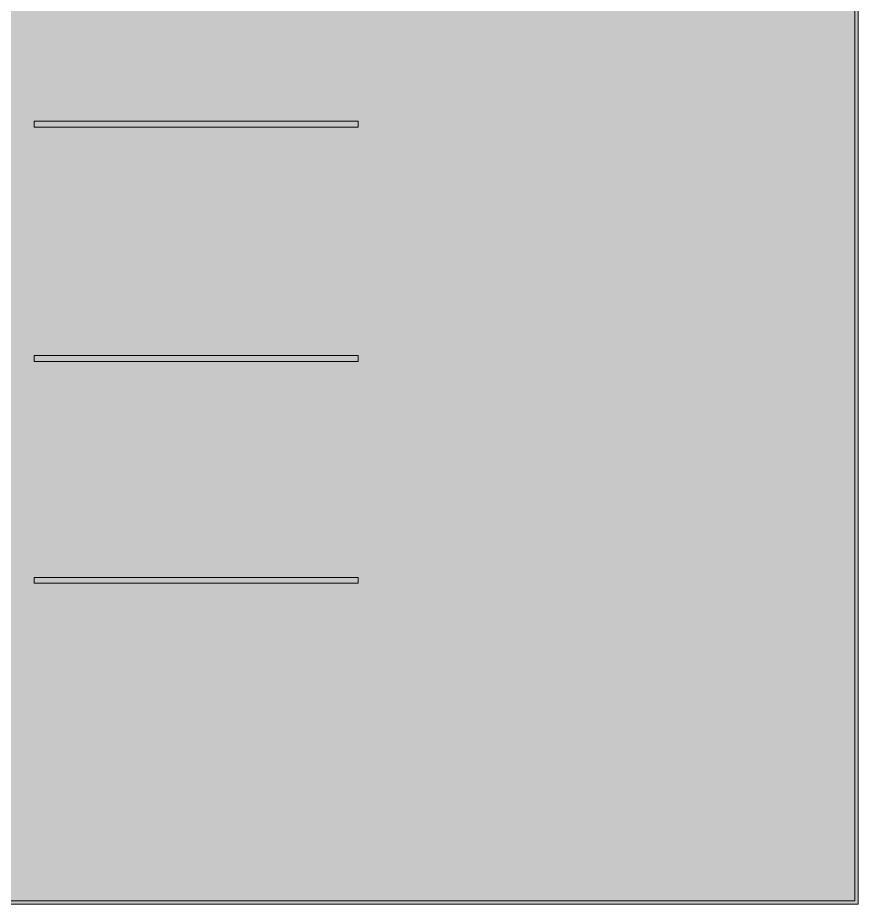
# Model space of a CAD drawing. Header units: centimetres. Extents: x -162 to 162, y -134 to 134.
# Drawn here: x 113.89 to 135.49, y 28.74 to 51.53 of the extents above; entities that cross this region are included whole.
import ezdxf

# ---------------------------------------------------------------- set-up
doc = ezdxf.new("R2010")
doc.units = ezdxf.units.CM
doc.header["$MEASUREMENT"] = 0
doc.layers.add('GUIDE', color=7, linetype='Continuous')

msp = doc.modelspace()

# ---------------------------------------------------------------- hatches: boundary and pattern name
at = {"layer": 'GUIDE', "true_color": 0xffffff}
h = msp.add_hatch(color=7, dxfattribs=at)
edge = h.paths.add_edge_path(flags=0)
edge.add_spline(control_points=[(135.49379, 28.74458), (135.49379, 28.74458), (61.48599, 28.74458), (61.48599, 28.74458), (61.48599, 28.74458), (61.48599, 28.74458), (61.48599, 28.74458), (61.48599, 28.74458), (61.48599, 91.18583), (61.48599, 91.18583), (61.48599, 91.18583), (61.48599, 91.18583), (61.48599, 91.18583), (61.48599, 91.18583), (135.49379, 91.18583), (135.49379, 91.18583), (135.49379, 91.18583), (135.49379, 91.18583), (135.49379, 91.18583), (135.49379, 91.18583), (135.49379, 28.74458), (135.49379, 28.74458)], knot_values=[0, 0, 0, 0, 0.14285714, 0.14285714, 0.14285714, 0.28571429, 0.28571429, 0.28571429, 0.42857143, 0.42857143, 0.42857143, 0.57142857, 0.57142857, 0.57142857, 0.71428571, 0.71428571, 0.71428571, 0.85714286, 0.85714286, 0.85714286, 1, 1, 1, 1], degree=3, periodic=1)
h = msp.add_hatch(color=7, dxfattribs=at)
edge = h.paths.add_edge_path(flags=0)
edge.add_spline(control_points=[(61.5756, 28.83419), (61.5756, 28.83419), (135.40419, 28.83419), (135.40419, 28.83419), (135.40419, 28.83419), (135.40419, 28.83419), (135.40419, 28.83419), (135.40419, 28.83419), (135.40419, 91.09622), (135.40419, 91.09622), (135.40419, 91.09622), (135.40419, 91.09622), (135.40419, 91.09622), (135.40419, 91.09622), (61.5756, 91.09622), (61.5756, 91.09622), (61.5756, 91.09622), (61.5756, 91.09622), (61.5756, 91.09622), (61.5756, 91.09622), (61.5756, 28.83419), (61.5756, 28.83419)], knot_values=[0, 0, 0, 0, 0.14285714, 0.14285714, 0.14285714, 0.28571429, 0.28571429, 0.28571429, 0.42857143, 0.42857143, 0.42857143, 0.57142857, 0.57142857, 0.57142857, 0.71428571, 0.71428571, 0.71428571, 0.85714286, 0.85714286, 0.85714286, 1, 1, 1, 1], degree=3, periodic=1)
h = msp.add_hatch(color=7, dxfattribs=at)
edge = h.paths.add_edge_path(flags=0)
edge.add_spline(control_points=[(122.64248, 48.7193), (122.64248, 48.7193), (114.31424, 48.7193), (114.31424, 48.7193), (114.31424, 48.7193), (114.31424, 48.7193), (114.31424, 48.7193), (114.31424, 48.7193), (114.31424, 48.87174), (114.31424, 48.87174), (114.31424, 48.87174), (114.31424, 48.87174), (114.31424, 48.87174), (114.31424, 48.87174), (122.64248, 48.87174), (122.64248, 48.87174), (122.64248, 48.87174), (122.64248, 48.87174), (122.64248, 48.87174), (122.64248, 48.87174), (122.64248, 48.7193), (122.64248, 48.7193)], knot_values=[0, 0, 0, 0, 0.14285714, 0.14285714, 0.14285714, 0.28571429, 0.28571429, 0.28571429, 0.42857143, 0.42857143, 0.42857143, 0.57142857, 0.57142857, 0.57142857, 0.71428571, 0.71428571, 0.71428571, 0.85714286, 0.85714286, 0.85714286, 1, 1, 1, 1], degree=3, periodic=1)
at = {"layer": 'GUIDE', "true_color": 0x00ffff}
h = msp.add_hatch(color=4, dxfattribs=at)
edge = h.paths.add_edge_path(flags=0)
edge.add_spline(control_points=[(122.64248, 42.69225), (122.64248, 42.69225), (114.31424, 42.69225), (114.31424, 42.69225), (114.31424, 42.69225), (114.31424, 42.69225), (114.31424, 42.69225), (114.31424, 42.69225), (114.31424, 42.84468), (114.31424, 42.84468), (114.31424, 42.84468), (114.31424, 42.84468), (114.31424, 42.84468), (114.31424, 42.84468), (122.64248, 42.84468), (122.64248, 42.84468), (122.64248, 42.84468), (122.64248, 42.84468), (122.64248, 42.84468), (122.64248, 42.84468), (122.64248, 42.69225), (122.64248, 42.69225)], knot_values=[0, 0, 0, 0, 0.14285714, 0.14285714, 0.14285714, 0.28571429, 0.28571429, 0.28571429, 0.42857143, 0.42857143, 0.42857143, 0.57142857, 0.57142857, 0.57142857, 0.71428571, 0.71428571, 0.71428571, 0.85714286, 0.85714286, 0.85714286, 1, 1, 1, 1], degree=3, periodic=1)
at = {"layer": 'GUIDE', "true_color": 0xffff00}
h = msp.add_hatch(color=2, dxfattribs=at)
edge = h.paths.add_edge_path(flags=0)
edge.add_spline(control_points=[(122.64248, 36.993), (122.64248, 36.993), (114.31424, 36.993), (114.31424, 36.993), (114.31424, 36.993), (114.31424, 36.993), (114.31424, 36.993), (114.31424, 36.993), (114.31424, 37.14543), (114.31424, 37.14543), (114.31424, 37.14543), (114.31424, 37.14543), (114.31424, 37.14543), (114.31424, 37.14543), (122.64248, 37.14543), (122.64248, 37.14543), (122.64248, 37.14543), (122.64248, 37.14543), (122.64248, 37.14543), (122.64248, 37.14543), (122.64248, 36.993), (122.64248, 36.993)], knot_values=[0, 0, 0, 0, 0.14285714, 0.14285714, 0.14285714, 0.28571429, 0.28571429, 0.28571429, 0.42857143, 0.42857143, 0.42857143, 0.57142857, 0.57142857, 0.57142857, 0.71428571, 0.71428571, 0.71428571, 0.85714286, 0.85714286, 0.85714286, 1, 1, 1, 1], degree=3, periodic=1)

# ---------------------------------------------------------------- linework, layer by layer
at = {"layer": 'GUIDE', "lineweight": 9}
for points, knots in [([(135.49379, 28.74458), (135.49379, 28.74458), (61.48599, 28.74458), (61.48599, 28.74458), (61.48599, 28.74458), (61.48599, 91.18583), (61.48599, 91.18583), (61.48599, 91.18583), (135.49379, 91.18583), (135.49379, 91.18583), (135.49379, 91.18583), (135.49379, 28.74458), (135.49379, 28.74458)], [0, 0, 0, 0, 0.25, 0.25, 0.25, 0.5, 0.5, 0.5, 0.75, 0.75, 0.75, 1, 1, 1, 1]), ([(135.49379, 28.74458), (135.49379, 28.74458), (61.48599, 28.74458), (61.48599, 28.74458), (61.48599, 28.74458), (61.48599, 28.74458), (61.48599, 28.74458), (61.48599, 28.74458), (61.48599, 91.18583), (61.48599, 91.18583), (61.48599, 91.18583), (61.48599, 91.18583), (61.48599, 91.18583), (61.48599, 91.18583), (135.49379, 91.18583), (135.49379, 91.18583), (135.49379, 91.18583), (135.49379, 91.18583), (135.49379, 91.18583), (135.49379, 91.18583), (135.49379, 28.74458), (135.49379, 28.74458)], [0, 0, 0, 0, 0.14285714, 0.14285714, 0.14285714, 0.28571429, 0.28571429, 0.28571429, 0.42857143, 0.42857143, 0.42857143, 0.57142857, 0.57142857, 0.57142857, 0.71428571, 0.71428571, 0.71428571, 0.85714286, 0.85714286, 0.85714286, 1, 1, 1, 1]), ([(61.5756, 28.83419), (61.5756, 28.83419), (135.40419, 28.83419), (135.40419, 28.83419), (135.40419, 28.83419), (135.40419, 91.09622), (135.40419, 91.09622), (135.40419, 91.09622), (61.5756, 91.09622), (61.5756, 91.09622), (61.5756, 91.09622), (61.5756, 28.83419), (61.5756, 28.83419)], [0, 0, 0, 0, 0.25, 0.25, 0.25, 0.5, 0.5, 0.5, 0.75, 0.75, 0.75, 1, 1, 1, 1]), ([(61.5756, 28.83419), (61.5756, 28.83419), (135.40419, 28.83419), (135.40419, 28.83419), (135.40419, 28.83419), (135.40419, 28.83419), (135.40419, 28.83419), (135.40419, 28.83419), (135.40419, 91.09622), (135.40419, 91.09622), (135.40419, 91.09622), (135.40419, 91.09622), (135.40419, 91.09622), (135.40419, 91.09622), (61.5756, 91.09622), (61.5756, 91.09622), (61.5756, 91.09622), (61.5756, 91.09622), (61.5756, 91.09622), (61.5756, 91.09622), (61.5756, 28.83419), (61.5756, 28.83419)], [0, 0, 0, 0, 0.14285714, 0.14285714, 0.14285714, 0.28571429, 0.28571429, 0.28571429, 0.42857143, 0.42857143, 0.42857143, 0.57142857, 0.57142857, 0.57142857, 0.71428571, 0.71428571, 0.71428571, 0.85714286, 0.85714286, 0.85714286, 1, 1, 1, 1]), ([(122.64248, 48.7193), (122.64248, 48.7193), (114.31424, 48.7193), (114.31424, 48.7193), (114.31424, 48.7193), (114.31424, 48.87174), (114.31424, 48.87174), (114.31424, 48.87174), (122.64248, 48.87174), (122.64248, 48.87174), (122.64248, 48.87174), (122.64248, 48.7193), (122.64248, 48.7193)], [0, 0, 0, 0, 0.25, 0.25, 0.25, 0.5, 0.5, 0.5, 0.75, 0.75, 0.75, 1, 1, 1, 1]), ([(122.64248, 48.7193), (122.64248, 48.7193), (114.31424, 48.7193), (114.31424, 48.7193), (114.31424, 48.7193), (114.31424, 48.7193), (114.31424, 48.7193), (114.31424, 48.7193), (114.31424, 48.87174), (114.31424, 48.87174), (114.31424, 48.87174), (114.31424, 48.87174), (114.31424, 48.87174), (114.31424, 48.87174), (122.64248, 48.87174), (122.64248, 48.87174), (122.64248, 48.87174), (122.64248, 48.87174), (122.64248, 48.87174), (122.64248, 48.87174), (122.64248, 48.7193), (122.64248, 48.7193)], [0, 0, 0, 0, 0.14285714, 0.14285714, 0.14285714, 0.28571429, 0.28571429, 0.28571429, 0.42857143, 0.42857143, 0.42857143, 0.57142857, 0.57142857, 0.57142857, 0.71428571, 0.71428571, 0.71428571, 0.85714286, 0.85714286, 0.85714286, 1, 1, 1, 1]), ([(122.64248, 42.69225), (122.64248, 42.69225), (114.31424, 42.69225), (114.31424, 42.69225), (114.31424, 42.69225), (114.31424, 42.84468), (114.31424, 42.84468), (114.31424, 42.84468), (122.64248, 42.84468), (122.64248, 42.84468), (122.64248, 42.84468), (122.64248, 42.69225), (122.64248, 42.69225)], [0, 0, 0, 0, 0.25, 0.25, 0.25, 0.5, 0.5, 0.5, 0.75, 0.75, 0.75, 1, 1, 1, 1]), ([(122.64248, 42.69225), (122.64248, 42.69225), (114.31424, 42.69225), (114.31424, 42.69225), (114.31424, 42.69225), (114.31424, 42.69225), (114.31424, 42.69225), (114.31424, 42.69225), (114.31424, 42.84468), (114.31424, 42.84468), (114.31424, 42.84468), (114.31424, 42.84468), (114.31424, 42.84468), (114.31424, 42.84468), (122.64248, 42.84468), (122.64248, 42.84468), (122.64248, 42.84468), (122.64248, 42.84468), (122.64248, 42.84468), (122.64248, 42.84468), (122.64248, 42.69225), (122.64248, 42.69225)], [0, 0, 0, 0, 0.14285714, 0.14285714, 0.14285714, 0.28571429, 0.28571429, 0.28571429, 0.42857143, 0.42857143, 0.42857143, 0.57142857, 0.57142857, 0.57142857, 0.71428571, 0.71428571, 0.71428571, 0.85714286, 0.85714286, 0.85714286, 1, 1, 1, 1]), ([(122.64248, 36.993), (122.64248, 36.993), (114.31424, 36.993), (114.31424, 36.993), (114.31424, 36.993), (114.31424, 37.14543), (114.31424, 37.14543), (114.31424, 37.14543), (122.64248, 37.14543), (122.64248, 37.14543), (122.64248, 37.14543), (122.64248, 36.993), (122.64248, 36.993)], [0, 0, 0, 0, 0.25, 0.25, 0.25, 0.5, 0.5, 0.5, 0.75, 0.75, 0.75, 1, 1, 1, 1]), ([(122.64248, 36.993), (122.64248, 36.993), (114.31424, 36.993), (114.31424, 36.993), (114.31424, 36.993), (114.31424, 36.993), (114.31424, 36.993), (114.31424, 36.993), (114.31424, 37.14543), (114.31424, 37.14543), (114.31424, 37.14543), (114.31424, 37.14543), (114.31424, 37.14543), (114.31424, 37.14543), (122.64248, 37.14543), (122.64248, 37.14543), (122.64248, 37.14543), (122.64248, 37.14543), (122.64248, 37.14543), (122.64248, 37.14543), (122.64248, 36.993), (122.64248, 36.993)], [0, 0, 0, 0, 0.14285714, 0.14285714, 0.14285714, 0.28571429, 0.28571429, 0.28571429, 0.42857143, 0.42857143, 0.42857143, 0.57142857, 0.57142857, 0.57142857, 0.71428571, 0.71428571, 0.71428571, 0.85714286, 0.85714286, 0.85714286, 1, 1, 1, 1])]:
    msp.add_open_spline(points, degree=3, knots=knots, dxfattribs=at)

doc.saveas('drawing.dxf')
